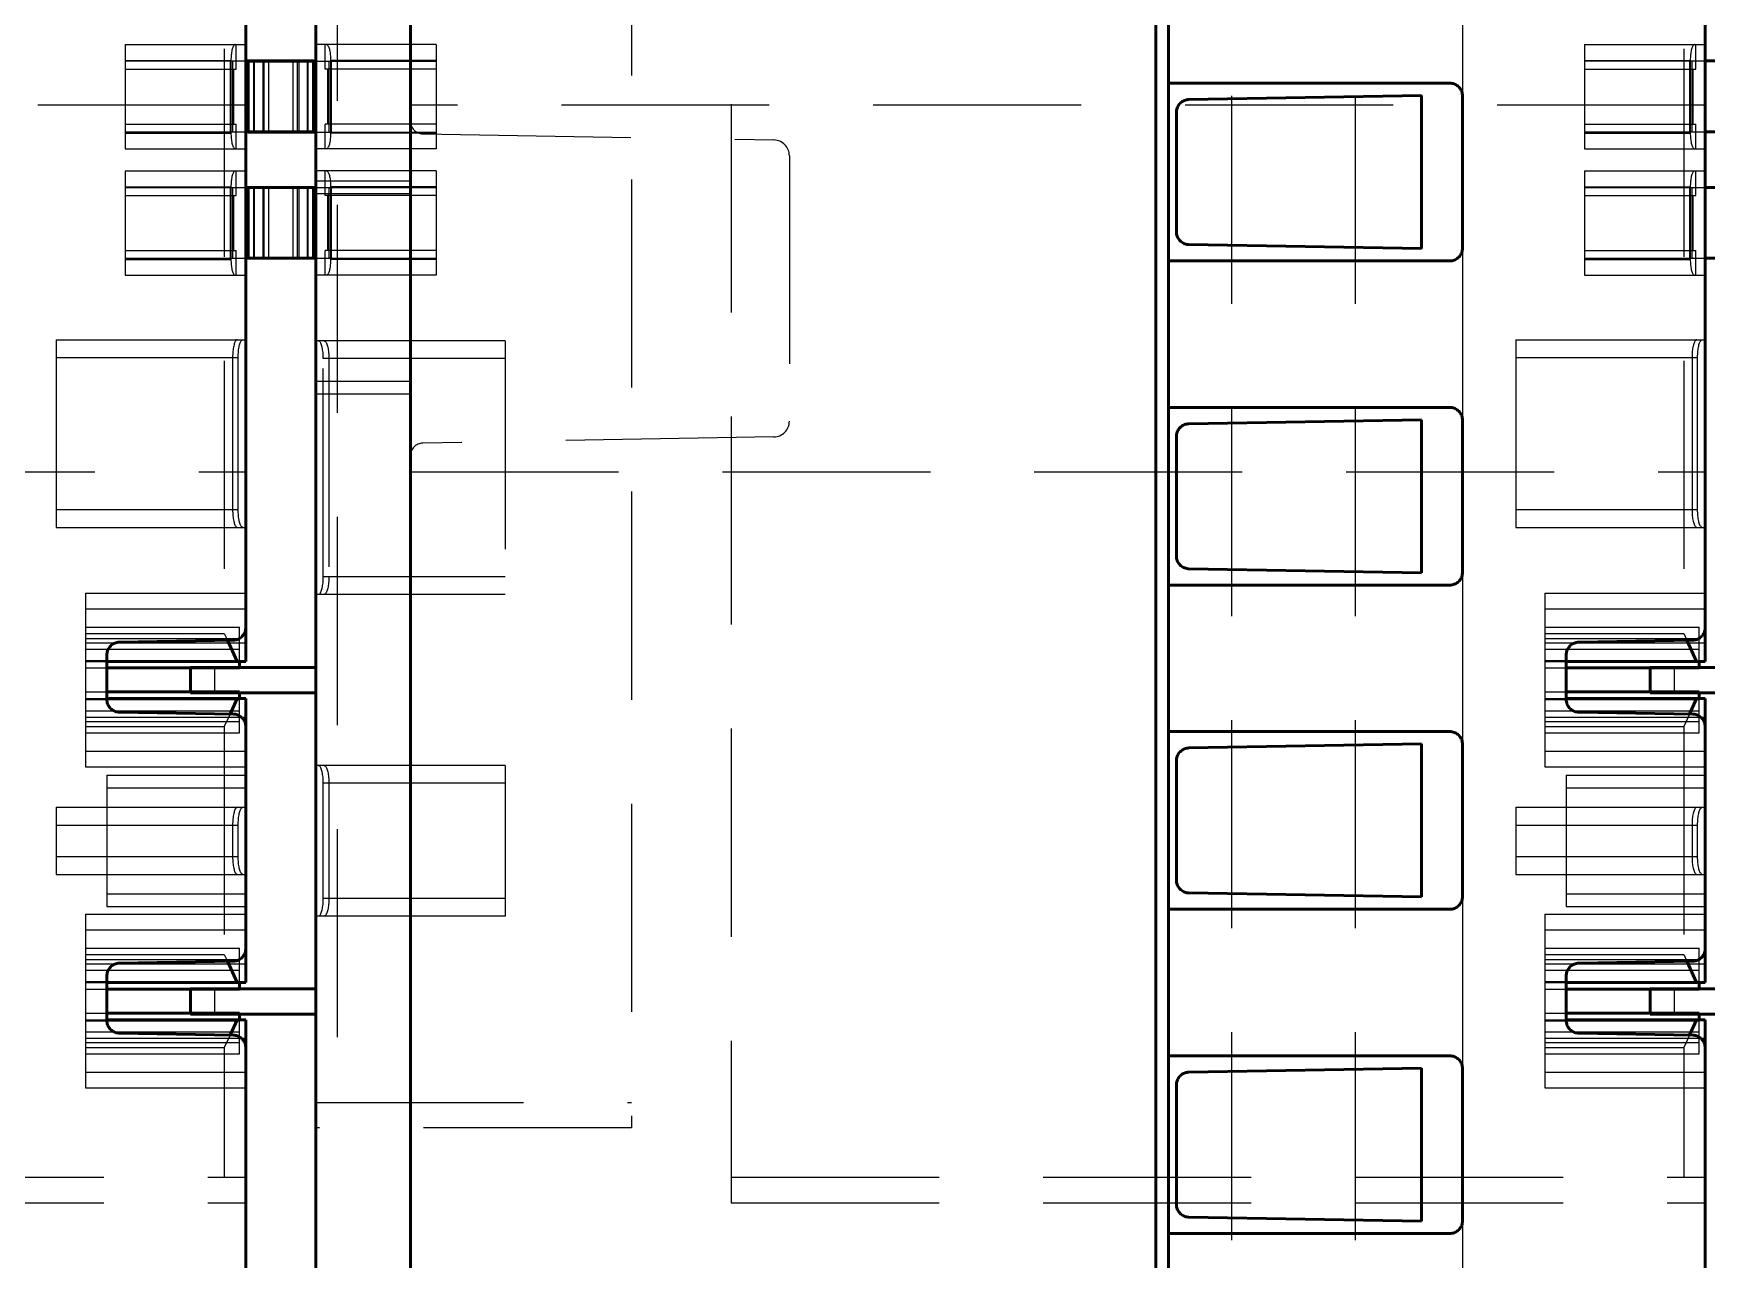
# Model space of a CAD drawing. Extents: x -891 to 6596, y -1 to 298.
# Drawn here: x -335.355 to -331.333, y 167.275 to 170.221 of the extents above; entities that cross this region are included whole.
import ezdxf

# ---------------------------------------------------------------- set-up
doc = ezdxf.new("R2010")
doc.units = 0
doc.header["$MEASUREMENT"] = 0
doc.linetypes.add('DASHED', pattern=[0.75, 0.5, -0.25])
for name, color, linetype, lineweight in [('AM_0', 7, 'Continuous', 50), ('AM_4', 3, 'Continuous', 25), ('AM_9', 6, 'DASHED', 25)]:
    doc.layers.add(name, color=color, linetype=linetype, lineweight=lineweight)

msp = doc.modelspace()

# ---------------------------------------------------------------- linework, layer by layer
at = {"layer": 'AM_0'}
for p, q in [((-334.6769, 184.1191), (-334.6769, 164.5302)), ((-334.4492, 165.2317), (-334.4492, 180.1111)), ((-332.6574, 165.2287), (-332.6574, 180.1111)), ((-332.627, 180.1111), (-332.627, 164.9857)), ((-334.8449, 173.2507), (-334.8449, 168.712)), ((-331.3363, 173.2507), (-331.3363, 168.712)), ((-334.8449, 170.1546), (-334.6824, 170.1546)), ((-334.8394, 170.1538), (-334.8394, 169.9837)), ((-334.8394, 170.1538), (-334.6769, 170.1538)), ((-334.6824, 169.9845), (-334.6824, 170.1546)), ((-331.3363, 170.1546), (-331.1738, 170.1546)), ((-331.9502, 170.1011), (-332.627, 170.1011)), ((-332.0187, 170.0716), (-332.5776, 170.0619)), ((-332.0187, 169.7038), (-332.0187, 170.0716)), ((-331.9199, 169.7047), (-331.9199, 170.0708)), ((-332.6074, 170.0315), (-332.6074, 169.7439)), ((-334.8449, 169.9845), (-334.6824, 169.9845)), ((-331.3363, 169.9845), (-331.1738, 169.9845)), ((-334.8394, 169.9837), (-334.6769, 169.9837)), ((-334.8449, 169.8509), (-334.6824, 169.8509)), ((-334.8394, 169.8509), (-334.8394, 169.6808)), ((-334.8394, 169.8509), (-334.6769, 169.8509)), ((-334.6824, 169.6808), (-334.6824, 169.8509)), ((-331.3363, 169.8509), (-331.1738, 169.8509)), ((-332.5776, 169.7135), (-332.0187, 169.7038)), ((-334.8449, 169.6808), (-334.6824, 169.6808)), ((-334.8394, 169.6808), (-334.6769, 169.6808)), ((-332.627, 169.6743), (-331.9502, 169.6743)), ((-331.3363, 169.6808), (-331.1738, 169.6808)), ((-331.9502, 169.3222), (-332.627, 169.3222)), ((-332.0187, 169.2926), (-332.5776, 169.2829)), ((-332.0187, 168.9248), (-332.0187, 169.2926)), ((-331.9199, 168.9257), (-331.9199, 169.2918)), ((-332.6074, 169.2525), (-332.6074, 168.9649)), ((-332.5776, 168.9346), (-332.0187, 168.9248)), ((-332.627, 168.8953), (-331.9502, 168.8953)), ((-334.8748, 168.7629), (-335.1491, 168.7581)), ((-334.8891, 168.7627), (-334.8657, 168.712)), ((-331.3662, 168.7629), (-331.6405, 168.7581)), ((-331.3805, 168.7627), (-331.3571, 168.712)), ((-335.179, 168.7277), (-335.179, 168.6204)), ((-335.179, 168.712), (-334.8449, 168.712)), ((-334.8598, 168.6961), (-334.8598, 168.712)), ((-331.6704, 168.7277), (-331.6704, 168.6204)), ((-331.6704, 168.712), (-331.3363, 168.712)), ((-331.3512, 168.6961), (-331.3512, 168.712)), ((-335.179, 168.6961), (-334.8598, 168.6961)), ((-334.9776, 168.6969), (-334.6769, 168.6969)), ((-334.9776, 168.6969), (-334.9776, 168.6361)), ((-331.6704, 168.6961), (-331.3512, 168.6961)), ((-331.469, 168.6969), (-331.1683, 168.6969)), ((-331.469, 168.6969), (-331.469, 168.6361)), ((-335.179, 168.6384), (-334.8598, 168.6384)), ((-335.179, 168.6224), (-334.8449, 168.6224)), ((-334.9776, 168.6361), (-334.6769, 168.6361)), ((-334.8657, 168.6224), (-334.8828, 168.5854)), ((-334.8598, 168.6224), (-334.8598, 168.6384)), ((-334.8449, 168.6224), (-334.8449, 167.9407)), ((-331.6704, 168.6384), (-331.3512, 168.6384)), ((-331.6704, 168.6224), (-331.3363, 168.6224)), ((-331.469, 168.6361), (-331.1683, 168.6361)), ((-331.3571, 168.6224), (-331.3742, 168.5854)), ((-331.3512, 168.6224), (-331.3512, 168.6384)), ((-331.3363, 168.6224), (-331.3363, 167.9407)), ((-335.1491, 168.59), (-334.8748, 168.5853)), ((-331.6405, 168.59), (-331.3662, 168.5853)), ((-331.9502, 168.5432), (-332.627, 168.5432)), ((-332.0187, 168.5137), (-332.5776, 168.5039)), ((-332.0187, 168.1459), (-332.0187, 168.5137)), ((-331.9199, 168.1467), (-331.9199, 168.5128)), ((-332.6074, 168.4736), (-332.6074, 168.186)), ((-332.5776, 168.1556), (-332.0187, 168.1459)), ((-332.627, 168.1163), (-331.9502, 168.1163)), ((-334.8748, 167.9915), (-335.1491, 167.9867)), ((-334.8891, 167.9913), (-334.8657, 167.9407)), ((-331.3662, 167.9915), (-331.6405, 167.9867)), ((-331.3805, 167.9913), (-331.3571, 167.9407)), ((-335.179, 167.9564), (-335.179, 167.849)), ((-335.179, 167.9407), (-334.8449, 167.9407)), ((-334.8598, 167.9247), (-334.8598, 167.9407)), ((-331.6704, 167.9564), (-331.6704, 167.849)), ((-331.6704, 167.9407), (-331.3363, 167.9407)), ((-331.3512, 167.9247), (-331.3512, 167.9407)), ((-335.179, 167.9247), (-334.8598, 167.9247)), ((-334.9776, 167.9255), (-334.6769, 167.9255)), ((-334.9776, 167.9255), (-334.9776, 167.8647)), ((-331.6704, 167.9247), (-331.3512, 167.9247)), ((-331.469, 167.9255), (-331.1683, 167.9255)), ((-331.469, 167.9255), (-331.469, 167.8647)), ((-335.179, 167.867), (-334.8598, 167.867)), ((-334.9776, 167.8647), (-334.6769, 167.8647)), ((-334.8598, 167.8511), (-334.8598, 167.867)), ((-331.6704, 167.867), (-331.3512, 167.867)), ((-331.469, 167.8647), (-331.1683, 167.8647)), ((-331.3512, 167.8511), (-331.3512, 167.867)), ((-335.179, 167.8511), (-334.8449, 167.8511)), ((-335.1491, 167.8187), (-334.8748, 167.8139)), ((-334.8657, 167.8511), (-334.8828, 167.814)), ((-334.8449, 167.8511), (-334.8449, 164.5758)), ((-331.6704, 167.8511), (-331.3363, 167.8511)), ((-331.6405, 167.8187), (-331.3662, 167.8139)), ((-331.3571, 167.8511), (-331.3742, 167.814)), ((-331.3363, 167.8511), (-331.3363, 164.5758)), ((-331.9502, 167.7642), (-332.627, 167.7642)), ((-332.0187, 167.7347), (-332.5776, 167.725)), ((-332.0187, 167.3669), (-332.0187, 167.7347)), ((-331.9199, 167.3677), (-331.9199, 167.7338)), ((-332.6074, 167.6946), (-332.6074, 167.407)), ((-332.5776, 167.3766), (-332.0187, 167.3669)), ((-332.627, 167.3374), (-331.9502, 167.3374))]:
    msp.add_line(p, q, dxfattribs=at)
for points in [[(-331.9199, 170.0708), (-331.92, 170.0734), (-331.9203, 170.076), (-331.9209, 170.0786), (-331.9217, 170.0811), (-331.9227, 170.0836), (-331.9239, 170.0859), (-331.9254, 170.0882), (-331.927, 170.0903), (-331.9288, 170.0922), (-331.9307, 170.094), (-331.9328, 170.0956), (-331.935, 170.0971), (-331.9374, 170.0983), (-331.9398, 170.0993), (-331.9424, 170.1001), (-331.945, 170.1007), (-331.9476, 170.101), (-331.9502, 170.1011)], [(-332.5776, 170.0619), (-332.5802, 170.0617), (-332.5828, 170.0613), (-332.5854, 170.0607), (-332.5879, 170.0598), (-332.5904, 170.0588), (-332.5927, 170.0575), (-332.5949, 170.0561), (-332.597, 170.0544), (-332.5989, 170.0526), (-332.6007, 170.0506), (-332.6022, 170.0485), (-332.6036, 170.0462), (-332.6048, 170.0438), (-332.6058, 170.0414), (-332.6065, 170.0388), (-332.607, 170.0362), (-332.6073, 170.0336), (-332.6074, 170.0315)], [(-332.6074, 169.7439), (-332.6073, 169.7413), (-332.607, 169.7386), (-332.6064, 169.7361), (-332.6056, 169.7335), (-332.6046, 169.7311), (-332.6034, 169.7287), (-332.6019, 169.7265), (-332.6003, 169.7244), (-332.5985, 169.7224), (-332.5966, 169.7206), (-332.5945, 169.719), (-332.5922, 169.7176), (-332.5899, 169.7164), (-332.5874, 169.7154), (-332.5849, 169.7146), (-332.5823, 169.714), (-332.5797, 169.7137), (-332.5776, 169.7135)], [(-331.9502, 169.6743), (-331.9476, 169.6744), (-331.945, 169.6747), (-331.9424, 169.6753), (-331.9398, 169.6761), (-331.9374, 169.6771), (-331.935, 169.6784), (-331.9328, 169.6798), (-331.9307, 169.6814), (-331.9288, 169.6832), (-331.927, 169.6851), (-331.9254, 169.6872), (-331.9239, 169.6895), (-331.9227, 169.6918), (-331.9217, 169.6943), (-331.9209, 169.6968), (-331.9203, 169.6994), (-331.92, 169.702), (-331.9199, 169.7047)], [(-331.9199, 169.2918), (-331.92, 169.2944), (-331.9203, 169.2971), (-331.9209, 169.2996), (-331.9217, 169.3022), (-331.9227, 169.3046), (-331.9239, 169.307), (-331.9254, 169.3092), (-331.927, 169.3113), (-331.9288, 169.3133), (-331.9307, 169.315), (-331.9328, 169.3167), (-331.935, 169.3181), (-331.9374, 169.3193), (-331.9398, 169.3203), (-331.9424, 169.3211), (-331.945, 169.3217), (-331.9476, 169.322), (-331.9502, 169.3222)], [(-332.5776, 169.2829), (-332.5802, 169.2827), (-332.5828, 169.2823), (-332.5854, 169.2817), (-332.5879, 169.2809), (-332.5904, 169.2798), (-332.5927, 169.2786), (-332.5949, 169.2771), (-332.597, 169.2754), (-332.5989, 169.2736), (-332.6007, 169.2716), (-332.6022, 169.2695), (-332.6036, 169.2673), (-332.6048, 169.2649), (-332.6058, 169.2624), (-332.6065, 169.2599), (-332.607, 169.2573), (-332.6073, 169.2546), (-332.6074, 169.2525)], [(-332.6074, 168.9649), (-332.6073, 168.9623), (-332.607, 168.9597), (-332.6064, 168.9571), (-332.6056, 168.9546), (-332.6046, 168.9521), (-332.6034, 168.9498), (-332.6019, 168.9475), (-332.6003, 168.9454), (-332.5985, 168.9435), (-332.5966, 168.9417), (-332.5945, 168.9401), (-332.5922, 168.9386), (-332.5899, 168.9374), (-332.5874, 168.9364), (-332.5849, 168.9356), (-332.5823, 168.935), (-332.5797, 168.9347), (-332.5776, 168.9346)], [(-331.9502, 168.8953), (-331.9476, 168.8954), (-331.945, 168.8958), (-331.9424, 168.8964), (-331.9398, 168.8971), (-331.9374, 168.8982), (-331.935, 168.8994), (-331.9328, 168.9008), (-331.9307, 168.9024), (-331.9288, 168.9042), (-331.927, 168.9062), (-331.9254, 168.9083), (-331.9239, 168.9105), (-331.9227, 168.9129), (-331.9217, 168.9153), (-331.9209, 168.9178), (-331.9203, 168.9204), (-331.92, 168.923), (-331.9199, 168.9257)], [(-334.8748, 168.7629), (-334.8721, 168.7631), (-334.8695, 168.7635), (-334.8669, 168.7641), (-334.8644, 168.7649), (-334.862, 168.766), (-334.8597, 168.7672), (-334.8574, 168.7687), (-334.8554, 168.7703), (-334.8534, 168.7722), (-334.8517, 168.7742), (-334.8501, 168.7763), (-334.8487, 168.7785), (-334.8475, 168.7809), (-334.8466, 168.7834), (-334.8458, 168.7859), (-334.8453, 168.7885), (-334.845, 168.7911), (-334.8449, 168.7933)], [(-331.3662, 168.7629), (-331.3635, 168.7631), (-331.3609, 168.7635), (-331.3583, 168.7641), (-331.3558, 168.7649), (-331.3534, 168.766), (-331.351, 168.7672), (-331.3488, 168.7687), (-331.3468, 168.7703), (-331.3448, 168.7722), (-331.3431, 168.7742), (-331.3415, 168.7763), (-331.3401, 168.7785), (-331.3389, 168.7809), (-331.338, 168.7834), (-331.3372, 168.7859), (-331.3367, 168.7885), (-331.3364, 168.7911), (-331.3363, 168.7933)], [(-335.1491, 168.7581), (-335.1518, 168.758), (-335.1544, 168.7576), (-335.157, 168.7569), (-335.1595, 168.7561), (-335.1619, 168.755), (-335.1643, 168.7538), (-335.1665, 168.7523), (-335.1685, 168.7507), (-335.1705, 168.7488), (-335.1722, 168.7469), (-335.1738, 168.7447), (-335.1752, 168.7425), (-335.1764, 168.7401), (-335.1773, 168.7376), (-335.1781, 168.7351), (-335.1786, 168.7325), (-335.1789, 168.7299), (-335.179, 168.7277)], [(-331.6405, 168.7581), (-331.6432, 168.758), (-331.6458, 168.7576), (-331.6484, 168.7569), (-331.6509, 168.7561), (-331.6533, 168.755), (-331.6557, 168.7538), (-331.6579, 168.7523), (-331.6599, 168.7507), (-331.6619, 168.7488), (-331.6636, 168.7469), (-331.6652, 168.7447), (-331.6666, 168.7425), (-331.6678, 168.7401), (-331.6687, 168.7376), (-331.6695, 168.7351), (-331.67, 168.7325), (-331.6703, 168.7299), (-331.6704, 168.7277)], [(-335.179, 168.6204), (-335.1789, 168.6178), (-335.1785, 168.6151), (-335.1779, 168.6125), (-335.1772, 168.61), (-335.1761, 168.6076), (-335.1749, 168.6052), (-335.1735, 168.603), (-335.1719, 168.6009), (-335.1701, 168.5989), (-335.1681, 168.5971), (-335.166, 168.5955), (-335.1638, 168.5941), (-335.1614, 168.5929), (-335.159, 168.5919), (-335.1565, 168.5911), (-335.1539, 168.5905), (-335.1513, 168.5902), (-335.1491, 168.59)], [(-331.6704, 168.6204), (-331.6703, 168.6178), (-331.6699, 168.6151), (-331.6693, 168.6125), (-331.6686, 168.61), (-331.6675, 168.6076), (-331.6663, 168.6052), (-331.6649, 168.603), (-331.6633, 168.6009), (-331.6615, 168.5989), (-331.6595, 168.5971), (-331.6574, 168.5955), (-331.6552, 168.5941), (-331.6528, 168.5929), (-331.6504, 168.5919), (-331.6479, 168.5911), (-331.6453, 168.5905), (-331.6427, 168.5902), (-331.6405, 168.59)], [(-334.8449, 168.5549), (-334.845, 168.5575), (-334.8454, 168.5602), (-334.846, 168.5627), (-334.8468, 168.5653), (-334.8478, 168.5677), (-334.849, 168.5701), (-334.8504, 168.5723), (-334.852, 168.5744), (-334.8538, 168.5764), (-334.8558, 168.5782), (-334.8579, 168.5798), (-334.8601, 168.5812), (-334.8625, 168.5824), (-334.8649, 168.5834), (-334.8674, 168.5842), (-334.87, 168.5848), (-334.8726, 168.5851), (-334.8748, 168.5853)], [(-331.3363, 168.5549), (-331.3364, 168.5575), (-331.3368, 168.5602), (-331.3374, 168.5627), (-331.3382, 168.5653), (-331.3392, 168.5677), (-331.3404, 168.5701), (-331.3418, 168.5723), (-331.3434, 168.5744), (-331.3452, 168.5764), (-331.3472, 168.5782), (-331.3493, 168.5798), (-331.3515, 168.5812), (-331.3539, 168.5824), (-331.3563, 168.5834), (-331.3588, 168.5842), (-331.3614, 168.5848), (-331.364, 168.5851), (-331.3662, 168.5853)], [(-331.9199, 168.5128), (-331.92, 168.5155), (-331.9203, 168.5181), (-331.9209, 168.5207), (-331.9217, 168.5232), (-331.9227, 168.5257), (-331.9239, 168.528), (-331.9254, 168.5302), (-331.927, 168.5323), (-331.9288, 168.5343), (-331.9307, 168.5361), (-331.9328, 168.5377), (-331.935, 168.5391), (-331.9374, 168.5403), (-331.9398, 168.5414), (-331.9424, 168.5422), (-331.945, 168.5427), (-331.9476, 168.5431), (-331.9502, 168.5432)], [(-332.5776, 168.5039), (-332.5802, 168.5038), (-332.5828, 168.5034), (-332.5854, 168.5028), (-332.5879, 168.5019), (-332.5904, 168.5009), (-332.5927, 168.4996), (-332.5949, 168.4981), (-332.597, 168.4965), (-332.5989, 168.4947), (-332.6007, 168.4927), (-332.6022, 168.4905), (-332.6036, 168.4883), (-332.6048, 168.4859), (-332.6058, 168.4834), (-332.6065, 168.4809), (-332.607, 168.4783), (-332.6073, 168.4757), (-332.6074, 168.4736)], [(-332.6074, 168.186), (-332.6073, 168.1833), (-332.607, 168.1807), (-332.6064, 168.1781), (-332.6056, 168.1756), (-332.6046, 168.1731), (-332.6034, 168.1708), (-332.6019, 168.1686), (-332.6003, 168.1665), (-332.5985, 168.1645), (-332.5966, 168.1627), (-332.5945, 168.1611), (-332.5922, 168.1597), (-332.5899, 168.1585), (-332.5874, 168.1574), (-332.5849, 168.1566), (-332.5823, 168.1561), (-332.5797, 168.1557), (-332.5776, 168.1556)], [(-331.9502, 168.1163), (-331.9476, 168.1165), (-331.945, 168.1168), (-331.9424, 168.1174), (-331.9398, 168.1182), (-331.9374, 168.1192), (-331.935, 168.1204), (-331.9328, 168.1218), (-331.9307, 168.1235), (-331.9288, 168.1252), (-331.927, 168.1272), (-331.9254, 168.1293), (-331.9239, 168.1315), (-331.9227, 168.1339), (-331.9217, 168.1363), (-331.9209, 168.1389), (-331.9203, 168.1414), (-331.92, 168.1441), (-331.9199, 168.1467)], [(-334.8748, 167.9915), (-334.8721, 167.9917), (-334.8695, 167.9921), (-334.8669, 167.9927), (-334.8644, 167.9935), (-334.862, 167.9946), (-334.8597, 167.9959), (-334.8574, 167.9973), (-334.8554, 167.999), (-334.8534, 168.0008), (-334.8517, 168.0028), (-334.8501, 168.0049), (-334.8487, 168.0072), (-334.8475, 168.0095), (-334.8466, 168.012), (-334.8458, 168.0145), (-334.8453, 168.0171), (-334.845, 168.0198), (-334.8449, 168.0219)], [(-331.3662, 167.9915), (-331.3635, 167.9917), (-331.3609, 167.9921), (-331.3583, 167.9927), (-331.3558, 167.9935), (-331.3534, 167.9946), (-331.351, 167.9959), (-331.3488, 167.9973), (-331.3468, 167.999), (-331.3448, 168.0008), (-331.3431, 168.0028), (-331.3415, 168.0049), (-331.3401, 168.0072), (-331.3389, 168.0095), (-331.338, 168.012), (-331.3372, 168.0145), (-331.3367, 168.0171), (-331.3364, 168.0198), (-331.3363, 168.0219)], [(-335.1491, 167.9867), (-335.1518, 167.9866), (-335.1544, 167.9862), (-335.157, 167.9856), (-335.1595, 167.9847), (-335.1619, 167.9837), (-335.1643, 167.9824), (-335.1665, 167.9809), (-335.1685, 167.9793), (-335.1705, 167.9775), (-335.1722, 167.9755), (-335.1738, 167.9734), (-335.1752, 167.9711), (-335.1764, 167.9687), (-335.1773, 167.9663), (-335.1781, 167.9637), (-335.1786, 167.9611), (-335.1789, 167.9585), (-335.179, 167.9564)], [(-331.6405, 167.9867), (-331.6432, 167.9866), (-331.6458, 167.9862), (-331.6484, 167.9856), (-331.6509, 167.9847), (-331.6533, 167.9837), (-331.6557, 167.9824), (-331.6579, 167.9809), (-331.6599, 167.9793), (-331.6619, 167.9775), (-331.6636, 167.9755), (-331.6652, 167.9734), (-331.6666, 167.9711), (-331.6678, 167.9687), (-331.6687, 167.9663), (-331.6695, 167.9637), (-331.67, 167.9611), (-331.6703, 167.9585), (-331.6704, 167.9564)], [(-335.179, 167.849), (-335.1789, 167.8464), (-335.1785, 167.8438), (-335.1779, 167.8412), (-335.1772, 167.8386), (-335.1761, 167.8362), (-335.1749, 167.8338), (-335.1735, 167.8316), (-335.1719, 167.8295), (-335.1701, 167.8276), (-335.1681, 167.8258), (-335.166, 167.8242), (-335.1638, 167.8227), (-335.1614, 167.8215), (-335.159, 167.8205), (-335.1565, 167.8197), (-335.1539, 167.8191), (-335.1513, 167.8188), (-335.1491, 167.8187)], [(-334.8449, 167.7835), (-334.845, 167.7862), (-334.8454, 167.7888), (-334.846, 167.7914), (-334.8468, 167.7939), (-334.8478, 167.7963), (-334.849, 167.7987), (-334.8504, 167.8009), (-334.852, 167.803), (-334.8538, 167.805), (-334.8558, 167.8068), (-334.8579, 167.8084), (-334.8601, 167.8098), (-334.8625, 167.811), (-334.8649, 167.812), (-334.8674, 167.8128), (-334.87, 167.8134), (-334.8726, 167.8138), (-334.8748, 167.8139)], [(-331.6704, 167.849), (-331.6703, 167.8464), (-331.6699, 167.8438), (-331.6693, 167.8412), (-331.6686, 167.8386), (-331.6675, 167.8362), (-331.6663, 167.8338), (-331.6649, 167.8316), (-331.6633, 167.8295), (-331.6615, 167.8276), (-331.6595, 167.8258), (-331.6574, 167.8242), (-331.6552, 167.8227), (-331.6528, 167.8215), (-331.6504, 167.8205), (-331.6479, 167.8197), (-331.6453, 167.8191), (-331.6427, 167.8188), (-331.6405, 167.8187)], [(-331.3363, 167.7835), (-331.3364, 167.7862), (-331.3368, 167.7888), (-331.3374, 167.7914), (-331.3382, 167.7939), (-331.3392, 167.7963), (-331.3404, 167.7987), (-331.3418, 167.8009), (-331.3434, 167.803), (-331.3452, 167.805), (-331.3472, 167.8068), (-331.3493, 167.8084), (-331.3515, 167.8098), (-331.3539, 167.811), (-331.3563, 167.812), (-331.3588, 167.8128), (-331.3614, 167.8134), (-331.364, 167.8138), (-331.3662, 167.8139)], [(-331.9199, 167.7338), (-331.92, 167.7365), (-331.9203, 167.7391), (-331.9209, 167.7417), (-331.9217, 167.7442), (-331.9227, 167.7467), (-331.9239, 167.749), (-331.9254, 167.7513), (-331.927, 167.7534), (-331.9288, 167.7553), (-331.9307, 167.7571), (-331.9328, 167.7587), (-331.935, 167.7601), (-331.9374, 167.7614), (-331.9398, 167.7624), (-331.9424, 167.7632), (-331.945, 167.7638), (-331.9476, 167.7641), (-331.9502, 167.7642)], [(-332.5776, 167.725), (-332.5802, 167.7248), (-332.5828, 167.7244), (-332.5854, 167.7238), (-332.5879, 167.7229), (-332.5904, 167.7219), (-332.5927, 167.7206), (-332.5949, 167.7192), (-332.597, 167.7175), (-332.5989, 167.7157), (-332.6007, 167.7137), (-332.6022, 167.7116), (-332.6036, 167.7093), (-332.6048, 167.7069), (-332.6058, 167.7045), (-332.6065, 167.7019), (-332.607, 167.6993), (-332.6073, 167.6967), (-332.6074, 167.6946)], [(-332.6074, 167.407), (-332.6073, 167.4044), (-332.607, 167.4017), (-332.6064, 167.3991), (-332.6056, 167.3966), (-332.6046, 167.3942), (-332.6034, 167.3918), (-332.6019, 167.3896), (-332.6003, 167.3875), (-332.5985, 167.3855), (-332.5966, 167.3837), (-332.5945, 167.3821), (-332.5922, 167.3807), (-332.5899, 167.3795), (-332.5874, 167.3785), (-332.5849, 167.3777), (-332.5823, 167.3771), (-332.5797, 167.3768), (-332.5776, 167.3766)], [(-331.9502, 167.3374), (-331.9476, 167.3375), (-331.945, 167.3378), (-331.9424, 167.3384), (-331.9398, 167.3392), (-331.9374, 167.3402), (-331.935, 167.3414), (-331.9328, 167.3429), (-331.9307, 167.3445), (-331.9288, 167.3463), (-331.927, 167.3482), (-331.9254, 167.3503), (-331.9239, 167.3526), (-331.9227, 167.3549), (-331.9217, 167.3574), (-331.9209, 167.3599), (-331.9203, 167.3625), (-331.92, 167.3651), (-331.9199, 167.3677)]]:
    msp.add_lwpolyline(points, dxfattribs=at)
at = {"layer": 'AM_4'}
for p, q in [((-334.8263, 170.1538), (-334.8263, 169.9837)), ((-334.6956, 170.1546), (-334.6956, 169.9845)), ((-334.8263, 169.8509), (-334.8263, 169.6808)), ((-334.6956, 169.8509), (-334.6956, 169.6808)), ((-334.9199, 168.6969), (-334.9199, 168.6361)), ((-331.4113, 168.6969), (-331.4113, 168.6361)), ((-334.9199, 167.9255), (-334.9199, 167.8647)), ((-331.4113, 167.9255), (-331.4113, 167.8647))]:
    msp.add_line(p, q, dxfattribs=at)
at = {"layer": 'AM_9'}
for p, q in [((-332.4752, 179.071), (-332.4752, 165.2287)), ((-332.1775, 179.071), (-332.1775, 165.2287)), ((-333.6778, 174.5505), (-333.6778, 167.4107)), ((-333.9177, 174.3698), (-333.9177, 167.5914)), ((-334.6253, 174.3091), (-334.6253, 167.6522)), ((-334.8966, 173.1841), (-334.8966, 168.7787)), ((-331.3879, 173.1841), (-331.3879, 168.7787)), ((-331.9199, 170.4836), (-331.9199, 170.0708)), ((-335.1349, 170.1941), (-335.1349, 169.9435)), ((-335.1349, 170.1941), (-334.8449, 170.1941)), ((-334.8677, 170.1348), (-334.8677, 170.1941)), ((-334.3869, 170.1941), (-334.6769, 170.1941)), ((-334.6542, 170.1348), (-334.6542, 170.1941)), ((-334.3869, 170.1941), (-334.3869, 169.9435)), ((-331.6263, 170.1941), (-331.6263, 169.9435)), ((-331.6263, 170.1941), (-331.3363, 170.1941)), ((-331.3591, 170.1348), (-331.3591, 170.1941)), ((-335.1349, 170.1561), (-334.8807, 170.1561)), ((-335.1349, 170.1546), (-334.8449, 170.1546)), ((-334.8824, 170.1546), (-334.8824, 169.9845)), ((-334.8807, 170.1561), (-334.8807, 169.9815)), ((-334.8768, 170.1546), (-334.8768, 169.9845)), ((-334.8463, 170.1546), (-334.8463, 169.9845)), ((-334.8388, 170.1546), (-334.8388, 169.9845)), ((-334.8247, 170.1546), (-334.8247, 169.9845)), ((-334.8041, 170.1546), (-334.8041, 169.9845)), ((-334.8014, 170.1538), (-334.8014, 169.9837)), ((-334.7902, 170.1538), (-334.7902, 169.9837)), ((-334.7317, 170.1546), (-334.7317, 169.9845)), ((-334.7204, 169.9845), (-334.7204, 170.1546)), ((-334.7178, 170.1538), (-334.7178, 169.9837)), ((-334.6972, 170.1538), (-334.6972, 169.9837)), ((-334.683, 170.1538), (-334.683, 169.9837)), ((-334.6769, 170.1538), (-334.3869, 170.1538)), ((-334.6756, 170.1538), (-334.6756, 169.9837)), ((-334.645, 170.1538), (-334.645, 169.9837)), ((-334.6412, 170.1561), (-334.6412, 169.9815)), ((-334.3869, 170.1561), (-334.6412, 170.1561)), ((-334.6395, 170.1538), (-334.6395, 169.9837)), ((-331.6263, 170.1561), (-331.3721, 170.1561)), ((-331.6263, 170.1546), (-331.3363, 170.1546)), ((-331.3738, 170.1546), (-331.3738, 169.9845)), ((-331.3721, 170.1561), (-331.3721, 169.9815)), ((-331.3682, 170.1546), (-331.3682, 169.9845)), ((-331.3377, 170.1546), (-331.3377, 169.9845)), ((-335.1349, 170.1348), (-334.8677, 170.1348)), ((-334.8738, 170.0027), (-334.8738, 170.1348)), ((-334.3869, 170.1348), (-334.6542, 170.1348)), ((-334.6481, 170.0027), (-334.6481, 170.1348)), ((-331.6263, 170.1348), (-331.3591, 170.1348)), ((-331.3652, 170.0027), (-331.3652, 170.1348)), ((-334.8449, 170.0483), (-337.9578, 170.0483)), ((-331.3363, 170.0483), (-334.4492, 170.0483)), ((-335.1349, 170.0027), (-334.8677, 170.0027)), ((-335.1349, 169.9845), (-334.8449, 169.9845)), ((-334.8677, 169.9435), (-334.8677, 170.0027)), ((-334.3869, 170.0027), (-334.6542, 170.0027)), ((-334.6542, 169.9435), (-334.6542, 170.0027)), ((-331.6263, 170.0027), (-331.3591, 170.0027)), ((-331.6263, 169.9845), (-331.3363, 169.9845)), ((-331.3591, 169.9435), (-331.3591, 170.0027)), ((-335.1349, 169.9815), (-334.8807, 169.9815)), ((-334.6769, 169.9837), (-334.3869, 169.9837)), ((-334.3869, 169.9815), (-334.6412, 169.9815)), ((-334.4193, 169.9794), (-333.5754, 169.9647)), ((-331.6263, 169.9815), (-331.3721, 169.9815)), ((-335.1349, 169.9435), (-334.8449, 169.9435)), ((-334.3869, 169.9435), (-334.6769, 169.9435)), ((-333.5381, 169.9267), (-333.5381, 169.2891)), ((-331.6263, 169.9435), (-331.3363, 169.9435)), ((-335.1349, 169.8904), (-335.1349, 169.6398)), ((-335.1349, 169.8904), (-334.8449, 169.8904)), ((-334.8677, 169.8311), (-334.8677, 169.8904)), ((-334.3869, 169.8904), (-334.6769, 169.8904)), ((-334.4492, 169.8661), (-334.6769, 169.8661)), ((-334.6542, 169.8311), (-334.6542, 169.8904)), ((-334.3869, 169.8904), (-334.3869, 169.6398)), ((-331.6263, 169.8904), (-331.6263, 169.6398)), ((-331.6263, 169.8904), (-331.3363, 169.8904)), ((-331.3591, 169.8311), (-331.3591, 169.8904)), ((-335.1349, 169.8524), (-334.8807, 169.8524)), ((-335.1349, 169.8509), (-334.8449, 169.8509)), ((-335.1349, 169.8311), (-334.8677, 169.8311)), ((-334.8824, 169.8509), (-334.8824, 169.6808)), ((-334.8807, 169.8524), (-334.8807, 169.6778)), ((-334.8768, 169.8509), (-334.8768, 169.6808)), ((-334.8738, 169.699), (-334.8738, 169.8311)), ((-334.8463, 169.8509), (-334.8463, 169.6808)), ((-334.8388, 169.8509), (-334.8388, 169.6808)), ((-334.8247, 169.8509), (-334.8247, 169.6808)), ((-334.8041, 169.8509), (-334.8041, 169.6808)), ((-334.8014, 169.8509), (-334.8014, 169.6808)), ((-334.7902, 169.8509), (-334.7902, 169.6808)), ((-334.7317, 169.8509), (-334.7317, 169.6808)), ((-334.7204, 169.6808), (-334.7204, 169.8509)), ((-334.7178, 169.8509), (-334.7178, 169.6808)), ((-334.6972, 169.8509), (-334.6972, 169.6808)), ((-334.683, 169.8509), (-334.683, 169.6808)), ((-334.6769, 169.8509), (-334.3869, 169.8509)), ((-334.4492, 169.8357), (-334.6769, 169.8357)), ((-334.6756, 169.8509), (-334.6756, 169.6808)), ((-334.3869, 169.8311), (-334.6542, 169.8311)), ((-334.6481, 169.699), (-334.6481, 169.8311)), ((-334.645, 169.8509), (-334.645, 169.6808)), ((-334.6412, 169.8524), (-334.6412, 169.6778)), ((-334.3869, 169.8524), (-334.6412, 169.8524)), ((-334.6395, 169.8509), (-334.6395, 169.6808)), ((-331.6263, 169.8524), (-331.3721, 169.8524)), ((-331.6263, 169.8509), (-331.3363, 169.8509)), ((-331.6263, 169.8311), (-331.3591, 169.8311)), ((-331.3738, 169.8509), (-331.3738, 169.6808)), ((-331.3721, 169.8524), (-331.3721, 169.6778)), ((-331.3682, 169.8509), (-331.3682, 169.6808)), ((-331.3652, 169.699), (-331.3652, 169.8311)), ((-331.3377, 169.8509), (-331.3377, 169.6808)), ((-331.9199, 169.7047), (-331.9199, 169.2918)), ((-335.1349, 169.699), (-334.8677, 169.699)), ((-335.1349, 169.6808), (-334.8449, 169.6808)), ((-335.1349, 169.6778), (-334.8807, 169.6778)), ((-334.8677, 169.6398), (-334.8677, 169.699)), ((-334.6769, 169.6808), (-334.3869, 169.6808)), ((-334.3869, 169.699), (-334.6542, 169.699)), ((-334.6542, 169.6398), (-334.6542, 169.699)), ((-334.3869, 169.6778), (-334.6412, 169.6778)), ((-331.6263, 169.699), (-331.3591, 169.699)), ((-331.6263, 169.6808), (-331.3363, 169.6808)), ((-331.6263, 169.6778), (-331.3721, 169.6778)), ((-331.3591, 169.6398), (-331.3591, 169.699)), ((-335.1349, 169.6398), (-334.8449, 169.6398)), ((-334.3869, 169.6398), (-334.6769, 169.6398)), ((-331.6263, 169.6398), (-331.3363, 169.6398)), ((-335.3005, 169.4849), (-334.8449, 169.4849)), ((-335.3005, 169.4849), (-335.3005, 169.034)), ((-334.2214, 169.4819), (-334.6769, 169.4819)), ((-334.2214, 169.4819), (-334.2214, 168.873)), ((-331.7919, 169.4849), (-331.3363, 169.4849)), ((-331.7919, 169.4849), (-331.7919, 169.034)), ((-335.3005, 169.4424), (-334.8632, 169.4424)), ((-334.8766, 169.4424), (-334.8766, 169.0765)), ((-334.8632, 169.0765), (-334.8632, 169.4424)), ((-334.2214, 169.4394), (-334.6586, 169.4394)), ((-334.6586, 168.9155), (-334.6586, 169.4394)), ((-334.6452, 169.4394), (-334.6452, 168.9155)), ((-331.7919, 169.4424), (-331.3546, 169.4424)), ((-331.368, 169.4424), (-331.368, 169.0765)), ((-331.3546, 169.0765), (-331.3546, 169.4424)), ((-334.4492, 169.3847), (-334.6769, 169.3847)), ((-334.4492, 169.3543), (-334.6769, 169.3543)), ((-333.5754, 169.2512), (-334.4193, 169.2364)), ((-337.9578, 169.1676), (-334.8449, 169.1676)), ((-334.4492, 169.1676), (-331.3363, 169.1676)), ((-335.3005, 169.0765), (-334.8632, 169.0765)), ((-331.7919, 169.0765), (-331.3546, 169.0765)), ((-335.3005, 169.034), (-334.8449, 169.034)), ((-331.7919, 169.034), (-331.3363, 169.034)), ((-334.2214, 168.9155), (-334.6586, 168.9155)), ((-331.9199, 168.9257), (-331.9199, 168.5128)), ((-335.2306, 168.876), (-334.8449, 168.876)), ((-335.2306, 168.876), (-335.2306, 168.4585)), ((-334.2214, 168.873), (-334.6769, 168.873)), ((-331.722, 168.876), (-331.3363, 168.876)), ((-331.722, 168.876), (-331.722, 168.4585)), ((-335.2306, 168.8381), (-334.8449, 168.8381)), ((-331.722, 168.8381), (-331.3363, 168.8381)), ((-335.2306, 168.794), (-334.8598, 168.794)), ((-335.2306, 168.7787), (-334.8966, 168.7787)), ((-334.8966, 168.7787), (-334.8891, 168.7627)), ((-334.8598, 168.712), (-334.8598, 168.794)), ((-331.722, 168.794), (-331.3512, 168.794)), ((-331.722, 168.7787), (-331.3879, 168.7787)), ((-331.3879, 168.7787), (-331.3805, 168.7627)), ((-331.3512, 168.712), (-331.3512, 168.794)), ((-335.2306, 168.767), (-334.8598, 168.767)), ((-335.2306, 168.7568), (-334.8598, 168.7568)), ((-335.2306, 168.7567), (-334.8449, 168.7567)), ((-335.2306, 168.7414), (-334.8598, 168.7414)), ((-331.722, 168.767), (-331.3512, 168.767)), ((-331.722, 168.7568), (-331.3512, 168.7568)), ((-331.722, 168.7567), (-331.3363, 168.7567)), ((-331.722, 168.7414), (-331.3512, 168.7414)), ((-335.2306, 168.7144), (-334.8598, 168.7144)), ((-335.2306, 168.712), (-335.179, 168.712)), ((-331.722, 168.7144), (-331.3512, 168.7144)), ((-331.722, 168.712), (-331.6704, 168.712)), ((-335.2306, 168.6961), (-335.179, 168.6961)), ((-331.722, 168.6961), (-331.6704, 168.6961)), ((-335.2306, 168.6384), (-335.179, 168.6384)), ((-335.2306, 168.6224), (-335.179, 168.6224)), ((-335.2306, 168.6201), (-334.8598, 168.6201)), ((-334.8598, 168.5405), (-334.8598, 168.6224)), ((-331.722, 168.6384), (-331.6704, 168.6384)), ((-331.722, 168.6224), (-331.6704, 168.6224)), ((-331.722, 168.6201), (-331.3512, 168.6201)), ((-331.3512, 168.5405), (-331.3512, 168.6224)), ((-335.2306, 168.5931), (-334.8598, 168.5931)), ((-335.2306, 168.5777), (-334.8598, 168.5777)), ((-335.2306, 168.5777), (-334.8449, 168.5777)), ((-334.8828, 168.5854), (-334.8966, 168.5558)), ((-331.722, 168.5931), (-331.3512, 168.5931)), ((-331.722, 168.5777), (-331.3512, 168.5777)), ((-331.722, 168.5777), (-331.3363, 168.5777)), ((-331.3742, 168.5854), (-331.3879, 168.5558)), ((-335.2306, 168.5675), (-334.8598, 168.5675)), ((-335.2306, 168.5558), (-334.8966, 168.5558)), ((-335.2306, 168.5405), (-334.8598, 168.5405)), ((-334.8966, 168.5558), (-334.8966, 168.0073)), ((-331.722, 168.5675), (-331.3512, 168.5675)), ((-331.722, 168.5558), (-331.3879, 168.5558)), ((-331.722, 168.5405), (-331.3512, 168.5405)), ((-331.3879, 168.5558), (-331.3879, 168.0073)), ((-335.2306, 168.4964), (-334.8449, 168.4964)), ((-331.722, 168.4964), (-331.3363, 168.4964)), ((-335.2306, 168.4585), (-334.8449, 168.4585)), ((-334.2214, 168.4615), (-334.6769, 168.4615)), ((-334.2214, 168.4615), (-334.2214, 168.1001)), ((-331.722, 168.4585), (-331.3363, 168.4585)), ((-335.179, 168.4387), (-334.8449, 168.4387)), ((-335.179, 168.4387), (-335.179, 168.1229)), ((-334.2214, 168.419), (-334.6586, 168.419)), ((-334.6586, 168.1426), (-334.6586, 168.419)), ((-334.6452, 168.419), (-334.6452, 168.1426)), ((-331.6704, 168.4387), (-331.3363, 168.4387)), ((-331.6704, 168.4387), (-331.6704, 168.1229)), ((-335.179, 168.4083), (-334.8449, 168.4083)), ((-331.6704, 168.4083), (-331.3363, 168.4083)), ((-335.3005, 168.3613), (-335.3005, 168.2003)), ((-335.3005, 168.3613), (-334.8449, 168.3613)), ((-331.7919, 168.3613), (-331.7919, 168.2003)), ((-331.7919, 168.3613), (-331.3363, 168.3613)), ((-335.3005, 168.3188), (-334.8632, 168.3188)), ((-334.8766, 168.3188), (-334.8766, 168.2428)), ((-334.8632, 168.2428), (-334.8632, 168.3188)), ((-331.7919, 168.3188), (-331.3546, 168.3188)), ((-331.368, 168.3188), (-331.368, 168.2428)), ((-331.3546, 168.2428), (-331.3546, 168.3188)), ((-335.3005, 168.2428), (-334.8632, 168.2428)), ((-331.7919, 168.2428), (-331.3546, 168.2428)), ((-335.3005, 168.2003), (-334.8449, 168.2003)), ((-331.7919, 168.2003), (-331.3363, 168.2003)), ((-335.179, 168.1532), (-334.8449, 168.1532)), ((-334.2214, 168.1426), (-334.6586, 168.1426)), ((-331.9199, 168.1467), (-331.9199, 167.7338)), ((-331.6704, 168.1532), (-331.3363, 168.1532)), ((-335.2306, 168.1047), (-334.8449, 168.1047)), ((-335.2306, 168.1047), (-335.2306, 167.6871)), ((-335.179, 168.1229), (-334.8449, 168.1229)), ((-334.2214, 168.1001), (-334.6769, 168.1001)), ((-331.722, 168.1047), (-331.3363, 168.1047)), ((-331.722, 168.1047), (-331.722, 167.6871)), ((-331.6704, 168.1229), (-331.3363, 168.1229)), ((-335.2306, 168.0667), (-334.8449, 168.0667)), ((-331.722, 168.0667), (-331.3363, 168.0667)), ((-335.2306, 168.0227), (-334.8598, 168.0227)), ((-334.8598, 167.9407), (-334.8598, 168.0227)), ((-331.722, 168.0227), (-331.3512, 168.0227)), ((-331.3512, 167.9407), (-331.3512, 168.0227)), ((-335.2306, 168.0073), (-334.8966, 168.0073)), ((-335.2306, 167.9956), (-334.8598, 167.9956)), ((-335.2306, 167.9855), (-334.8598, 167.9855)), ((-335.2306, 167.9854), (-334.8449, 167.9854)), ((-334.8966, 168.0073), (-334.8891, 167.9913)), ((-331.722, 168.0073), (-331.3879, 168.0073)), ((-331.722, 167.9956), (-331.3512, 167.9956)), ((-331.722, 167.9855), (-331.3512, 167.9855)), ((-331.722, 167.9854), (-331.3363, 167.9854)), ((-331.3879, 168.0073), (-331.3805, 167.9913)), ((-335.2306, 167.9701), (-334.8598, 167.9701)), ((-335.2306, 167.943), (-334.8598, 167.943)), ((-335.2306, 167.9407), (-335.179, 167.9407)), ((-331.722, 167.9701), (-331.3512, 167.9701)), ((-331.722, 167.943), (-331.3512, 167.943)), ((-331.722, 167.9407), (-331.6704, 167.9407)), ((-335.2306, 167.9247), (-335.179, 167.9247)), ((-331.722, 167.9247), (-331.6704, 167.9247)), ((-335.2306, 167.867), (-335.179, 167.867)), ((-331.722, 167.867), (-331.6704, 167.867)), ((-335.2306, 167.8511), (-335.179, 167.8511)), ((-335.2306, 167.8487), (-334.8598, 167.8487)), ((-335.2306, 167.8217), (-334.8598, 167.8217)), ((-334.8828, 167.814), (-334.8966, 167.7844)), ((-334.8598, 167.7691), (-334.8598, 167.8511)), ((-331.722, 167.8511), (-331.6704, 167.8511)), ((-331.722, 167.8487), (-331.3512, 167.8487)), ((-331.722, 167.8217), (-331.3512, 167.8217)), ((-331.3742, 167.814), (-331.3879, 167.7844)), ((-331.3512, 167.7691), (-331.3512, 167.8511)), ((-335.2306, 167.8064), (-334.8449, 167.8064)), ((-335.2306, 167.8063), (-334.8598, 167.8063)), ((-335.2306, 167.7961), (-334.8598, 167.7961)), ((-335.2306, 167.7844), (-334.8966, 167.7844)), ((-334.8966, 167.7844), (-334.8966, 167.473)), ((-331.722, 167.8064), (-331.3363, 167.8064)), ((-331.722, 167.8063), (-331.3512, 167.8063)), ((-331.722, 167.7961), (-331.3512, 167.7961)), ((-331.722, 167.7844), (-331.3879, 167.7844)), ((-331.3879, 167.7844), (-331.3879, 167.473)), ((-335.2306, 167.7691), (-334.8598, 167.7691)), ((-331.722, 167.7691), (-331.3512, 167.7691)), ((-335.2306, 167.725), (-334.8449, 167.725)), ((-331.722, 167.725), (-331.3363, 167.725)), ((-335.2306, 167.6871), (-334.8449, 167.6871)), ((-334.6769, 167.6522), (-333.9177, 167.6522)), ((-331.722, 167.6871), (-331.3363, 167.6871)), ((-333.9177, 167.5914), (-334.6769, 167.5914)), ((-337.1864, 167.473), (-334.8449, 167.473)), ((-333.6778, 167.473), (-331.3363, 167.473)), ((-337.1864, 167.4107), (-334.8449, 167.4107)), ((-333.6778, 167.4107), (-331.3363, 167.4107)), ((-331.9199, 167.3677), (-331.9199, 166.9549))]:
    msp.add_line(p, q, dxfattribs=at)
for points in [[(-334.8705, 170.1941), (-334.8714, 170.1939), (-334.8723, 170.1935), (-334.8732, 170.1928), (-334.874, 170.1918), (-334.8748, 170.1905), (-334.8756, 170.189), (-334.8764, 170.1872), (-334.8771, 170.1852), (-334.8777, 170.1829), (-334.8783, 170.1805), (-334.8789, 170.1779), (-334.8793, 170.1751), (-334.8797, 170.1721), (-334.8801, 170.1691), (-334.8804, 170.1659), (-334.8805, 170.1627), (-334.8807, 170.1594), (-334.8807, 170.1561)], [(-334.6513, 170.1941), (-334.6504, 170.1939), (-334.6496, 170.1935), (-334.6487, 170.1928), (-334.6478, 170.1918), (-334.647, 170.1905), (-334.6462, 170.189), (-334.6455, 170.1872), (-334.6448, 170.1852), (-334.6441, 170.1829), (-334.6435, 170.1805), (-334.643, 170.1779), (-334.6425, 170.1751), (-334.6421, 170.1721), (-334.6418, 170.1691), (-334.6415, 170.1659), (-334.6413, 170.1627), (-334.6412, 170.1594), (-334.6412, 170.1561)], [(-331.3619, 170.1941), (-331.3628, 170.1939), (-331.3637, 170.1935), (-331.3646, 170.1928), (-331.3654, 170.1918), (-331.3662, 170.1905), (-331.367, 170.189), (-331.3678, 170.1872), (-331.3685, 170.1852), (-331.3691, 170.1829), (-331.3697, 170.1805), (-331.3703, 170.1779), (-331.3707, 170.1751), (-331.3711, 170.1721), (-331.3715, 170.1691), (-331.3717, 170.1659), (-331.3719, 170.1627), (-331.3721, 170.1594), (-331.3721, 170.1561)], [(-334.8807, 169.9815), (-334.8807, 169.9782), (-334.8805, 169.9749), (-334.8804, 169.9716), (-334.8801, 169.9685), (-334.8797, 169.9654), (-334.8793, 169.9625), (-334.8789, 169.9597), (-334.8783, 169.9571), (-334.8777, 169.9546), (-334.8771, 169.9524), (-334.8764, 169.9504), (-334.8756, 169.9486), (-334.8748, 169.9471), (-334.874, 169.9458), (-334.8732, 169.9448), (-334.8723, 169.9441), (-334.8714, 169.9437), (-334.8705, 169.9435)], [(-334.6412, 169.9815), (-334.6412, 169.9782), (-334.6413, 169.9749), (-334.6415, 169.9716), (-334.6418, 169.9685), (-334.6421, 169.9654), (-334.6425, 169.9625), (-334.643, 169.9597), (-334.6435, 169.9571), (-334.6441, 169.9546), (-334.6448, 169.9524), (-334.6455, 169.9504), (-334.6462, 169.9486), (-334.647, 169.9471), (-334.6478, 169.9458), (-334.6487, 169.9448), (-334.6496, 169.9441), (-334.6504, 169.9437), (-334.6513, 169.9435)], [(-331.3721, 169.9815), (-331.3721, 169.9782), (-331.3719, 169.9749), (-331.3717, 169.9716), (-331.3715, 169.9685), (-331.3711, 169.9654), (-331.3707, 169.9625), (-331.3703, 169.9597), (-331.3697, 169.9571), (-331.3691, 169.9546), (-331.3685, 169.9524), (-331.3678, 169.9504), (-331.367, 169.9486), (-331.3662, 169.9471), (-331.3654, 169.9458), (-331.3646, 169.9448), (-331.3637, 169.9441), (-331.3628, 169.9437), (-331.3619, 169.9435)], [(-334.8705, 169.8904), (-334.8714, 169.8902), (-334.8723, 169.8898), (-334.8732, 169.8891), (-334.874, 169.8881), (-334.8748, 169.8868), (-334.8756, 169.8853), (-334.8764, 169.8835), (-334.8771, 169.8815), (-334.8777, 169.8792), (-334.8783, 169.8768), (-334.8789, 169.8742), (-334.8793, 169.8714), (-334.8797, 169.8684), (-334.8801, 169.8654), (-334.8804, 169.8622), (-334.8805, 169.859), (-334.8807, 169.8557), (-334.8807, 169.8524)], [(-334.6513, 169.8904), (-334.6504, 169.8902), (-334.6496, 169.8898), (-334.6487, 169.8891), (-334.6478, 169.8881), (-334.647, 169.8868), (-334.6462, 169.8853), (-334.6455, 169.8835), (-334.6448, 169.8815), (-334.6441, 169.8792), (-334.6435, 169.8768), (-334.643, 169.8742), (-334.6425, 169.8714), (-334.6421, 169.8684), (-334.6418, 169.8654), (-334.6415, 169.8622), (-334.6413, 169.859), (-334.6412, 169.8557), (-334.6412, 169.8524)], [(-331.3619, 169.8904), (-331.3628, 169.8902), (-331.3637, 169.8898), (-331.3646, 169.8891), (-331.3654, 169.8881), (-331.3662, 169.8868), (-331.367, 169.8853), (-331.3678, 169.8835), (-331.3685, 169.8815), (-331.3691, 169.8792), (-331.3697, 169.8768), (-331.3703, 169.8742), (-331.3707, 169.8714), (-331.3711, 169.8684), (-331.3715, 169.8654), (-331.3717, 169.8622), (-331.3719, 169.859), (-331.3721, 169.8557), (-331.3721, 169.8524)], [(-334.8807, 169.6778), (-334.8807, 169.6745), (-334.8805, 169.6712), (-334.8804, 169.668), (-334.8801, 169.6648), (-334.8797, 169.6617), (-334.8793, 169.6588), (-334.8789, 169.656), (-334.8783, 169.6534), (-334.8777, 169.6509), (-334.8771, 169.6487), (-334.8764, 169.6467), (-334.8756, 169.6449), (-334.8748, 169.6434), (-334.874, 169.6421), (-334.8732, 169.6411), (-334.8723, 169.6404), (-334.8714, 169.64), (-334.8705, 169.6398)], [(-334.6412, 169.6778), (-334.6412, 169.6745), (-334.6413, 169.6712), (-334.6415, 169.668), (-334.6418, 169.6648), (-334.6421, 169.6617), (-334.6425, 169.6588), (-334.643, 169.656), (-334.6435, 169.6534), (-334.6441, 169.6509), (-334.6448, 169.6487), (-334.6455, 169.6467), (-334.6462, 169.6449), (-334.647, 169.6434), (-334.6478, 169.6421), (-334.6487, 169.6411), (-334.6496, 169.6404), (-334.6504, 169.64), (-334.6513, 169.6398)], [(-331.3721, 169.6778), (-331.3721, 169.6745), (-331.3719, 169.6712), (-331.3717, 169.668), (-331.3715, 169.6648), (-331.3711, 169.6617), (-331.3707, 169.6588), (-331.3703, 169.656), (-331.3697, 169.6534), (-331.3691, 169.6509), (-331.3685, 169.6487), (-331.3678, 169.6467), (-331.367, 169.6449), (-331.3662, 169.6434), (-331.3654, 169.6421), (-331.3646, 169.6411), (-331.3637, 169.6404), (-331.3628, 169.64), (-331.3619, 169.6398)], [(-334.8652, 169.4849), (-334.8662, 169.4848), (-334.8672, 169.4843), (-334.8682, 169.4835), (-334.8691, 169.4824), (-334.8701, 169.4809), (-334.8709, 169.4792), (-334.8718, 169.4772), (-334.8726, 169.475), (-334.8733, 169.4725), (-334.874, 169.4697), (-334.8746, 169.4668), (-334.8751, 169.4637), (-334.8756, 169.4604), (-334.8759, 169.457), (-334.8762, 169.4534), (-334.8765, 169.4498), (-334.8766, 169.4461), (-334.8766, 169.4424)], [(-334.8632, 169.4424), (-334.8632, 169.4461), (-334.863, 169.4498), (-334.8628, 169.4534), (-334.8625, 169.457), (-334.8621, 169.4604), (-334.8617, 169.4637), (-334.8612, 169.4668), (-334.8606, 169.4697), (-334.8599, 169.4725), (-334.8592, 169.475), (-334.8584, 169.4772), (-334.8575, 169.4792), (-334.8566, 169.4809), (-334.8557, 169.4824), (-334.8548, 169.4835), (-334.8538, 169.4843), (-334.8528, 169.4848), (-334.8518, 169.4849)], [(-334.6586, 169.4394), (-334.6587, 169.4431), (-334.6588, 169.4468), (-334.659, 169.4504), (-334.6593, 169.4539), (-334.6597, 169.4573), (-334.6602, 169.4606), (-334.6607, 169.4638), (-334.6613, 169.4667), (-334.662, 169.4694), (-334.6627, 169.4719), (-334.6635, 169.4742), (-334.6643, 169.4762), (-334.6652, 169.4779), (-334.6661, 169.4793), (-334.6671, 169.4804), (-334.668, 169.4813), (-334.669, 169.4817), (-334.67, 169.4819)], [(-334.6566, 169.4819), (-334.6556, 169.4817), (-334.6546, 169.4813), (-334.6537, 169.4804), (-334.6527, 169.4793), (-334.6518, 169.4779), (-334.6509, 169.4762), (-334.6501, 169.4742), (-334.6493, 169.4719), (-334.6486, 169.4694), (-334.6479, 169.4667), (-334.6473, 169.4638), (-334.6467, 169.4606), (-334.6463, 169.4573), (-334.6459, 169.4539), (-334.6456, 169.4504), (-334.6454, 169.4468), (-334.6453, 169.4431), (-334.6452, 169.4394)], [(-331.3566, 169.4849), (-331.3576, 169.4848), (-331.3586, 169.4843), (-331.3596, 169.4835), (-331.3605, 169.4824), (-331.3615, 169.4809), (-331.3623, 169.4792), (-331.3632, 169.4772), (-331.364, 169.475), (-331.3647, 169.4725), (-331.3654, 169.4697), (-331.366, 169.4668), (-331.3665, 169.4637), (-331.367, 169.4604), (-331.3673, 169.457), (-331.3676, 169.4534), (-331.3679, 169.4498), (-331.368, 169.4461), (-331.368, 169.4424)], [(-331.3546, 169.4424), (-331.3546, 169.4461), (-331.3544, 169.4498), (-331.3542, 169.4534), (-331.3539, 169.457), (-331.3535, 169.4604), (-331.3531, 169.4637), (-331.3526, 169.4668), (-331.352, 169.4697), (-331.3513, 169.4725), (-331.3505, 169.475), (-331.3498, 169.4772), (-331.3489, 169.4792), (-331.348, 169.4809), (-331.3471, 169.4824), (-331.3462, 169.4835), (-331.3452, 169.4843), (-331.3442, 169.4848), (-331.3432, 169.4849)], [(-334.8766, 169.0765), (-334.8766, 169.0728), (-334.8765, 169.0691), (-334.8762, 169.0655), (-334.8759, 169.0619), (-334.8756, 169.0585), (-334.8751, 169.0552), (-334.8746, 169.0521), (-334.874, 169.0491), (-334.8733, 169.0464), (-334.8726, 169.0439), (-334.8718, 169.0416), (-334.8709, 169.0396), (-334.8701, 169.0379), (-334.8691, 169.0365), (-334.8682, 169.0354), (-334.8672, 169.0346), (-334.8662, 169.0341), (-334.8652, 169.034)], [(-334.8518, 169.034), (-334.8528, 169.0341), (-334.8538, 169.0346), (-334.8548, 169.0354), (-334.8557, 169.0365), (-334.8566, 169.0379), (-334.8575, 169.0396), (-334.8584, 169.0416), (-334.8592, 169.0439), (-334.8599, 169.0464), (-334.8606, 169.0491), (-334.8612, 169.0521), (-334.8617, 169.0552), (-334.8621, 169.0585), (-334.8625, 169.0619), (-334.8628, 169.0655), (-334.863, 169.0691), (-334.8632, 169.0728), (-334.8632, 169.0765)], [(-331.368, 169.0765), (-331.368, 169.0728), (-331.3679, 169.0691), (-331.3676, 169.0655), (-331.3673, 169.0619), (-331.367, 169.0585), (-331.3665, 169.0552), (-331.366, 169.0521), (-331.3654, 169.0491), (-331.3647, 169.0464), (-331.364, 169.0439), (-331.3632, 169.0416), (-331.3623, 169.0396), (-331.3615, 169.0379), (-331.3605, 169.0365), (-331.3596, 169.0354), (-331.3586, 169.0346), (-331.3576, 169.0341), (-331.3566, 169.034)], [(-331.3432, 169.034), (-331.3442, 169.0341), (-331.3452, 169.0346), (-331.3462, 169.0354), (-331.3471, 169.0365), (-331.348, 169.0379), (-331.3489, 169.0396), (-331.3498, 169.0416), (-331.3505, 169.0439), (-331.3513, 169.0464), (-331.352, 169.0491), (-331.3526, 169.0521), (-331.3531, 169.0552), (-331.3535, 169.0585), (-331.3539, 169.0619), (-331.3542, 169.0655), (-331.3544, 169.0691), (-331.3546, 169.0728), (-331.3546, 169.0765)], [(-334.67, 168.873), (-334.669, 168.8732), (-334.668, 168.8736), (-334.6671, 168.8744), (-334.6661, 168.8756), (-334.6652, 168.877), (-334.6643, 168.8787), (-334.6635, 168.8807), (-334.6627, 168.8829), (-334.662, 168.8854), (-334.6613, 168.8882), (-334.6607, 168.8911), (-334.6602, 168.8943), (-334.6597, 168.8975), (-334.6593, 168.901), (-334.659, 168.9045), (-334.6588, 168.9081), (-334.6587, 168.9118), (-334.6586, 168.9155)], [(-334.6452, 168.9155), (-334.6453, 168.9118), (-334.6454, 168.9081), (-334.6456, 168.9045), (-334.6459, 168.901), (-334.6463, 168.8975), (-334.6467, 168.8943), (-334.6473, 168.8911), (-334.6479, 168.8882), (-334.6486, 168.8854), (-334.6493, 168.8829), (-334.6501, 168.8807), (-334.6509, 168.8787), (-334.6518, 168.877), (-334.6527, 168.8756), (-334.6537, 168.8744), (-334.6546, 168.8736), (-334.6556, 168.8732), (-334.6566, 168.873)], [(-334.6586, 168.419), (-334.6587, 168.4227), (-334.6588, 168.4264), (-334.659, 168.43), (-334.6593, 168.4335), (-334.6597, 168.4369), (-334.6602, 168.4402), (-334.6607, 168.4434), (-334.6613, 168.4463), (-334.662, 168.449), (-334.6627, 168.4515), (-334.6635, 168.4538), (-334.6643, 168.4558), (-334.6652, 168.4575), (-334.6661, 168.4589), (-334.6671, 168.46), (-334.668, 168.4608), (-334.669, 168.4613), (-334.67, 168.4615)], [(-334.6566, 168.4615), (-334.6556, 168.4613), (-334.6546, 168.4608), (-334.6537, 168.46), (-334.6527, 168.4589), (-334.6518, 168.4575), (-334.6509, 168.4558), (-334.6501, 168.4538), (-334.6493, 168.4515), (-334.6486, 168.449), (-334.6479, 168.4463), (-334.6473, 168.4434), (-334.6467, 168.4402), (-334.6463, 168.4369), (-334.6459, 168.4335), (-334.6456, 168.43), (-334.6454, 168.4264), (-334.6453, 168.4227), (-334.6452, 168.419)], [(-334.8652, 168.3613), (-334.8662, 168.3611), (-334.8672, 168.3606), (-334.8682, 168.3598), (-334.8691, 168.3587), (-334.8701, 168.3573), (-334.8709, 168.3556), (-334.8718, 168.3536), (-334.8726, 168.3513), (-334.8733, 168.3488), (-334.874, 168.3461), (-334.8746, 168.3431), (-334.8751, 168.34), (-334.8756, 168.3367), (-334.8759, 168.3333), (-334.8762, 168.3298), (-334.8765, 168.3261), (-334.8766, 168.3225), (-334.8766, 168.3188)], [(-334.8632, 168.3188), (-334.8632, 168.3225), (-334.863, 168.3261), (-334.8628, 168.3298), (-334.8625, 168.3333), (-334.8621, 168.3367), (-334.8617, 168.34), (-334.8612, 168.3431), (-334.8606, 168.3461), (-334.8599, 168.3488), (-334.8592, 168.3513), (-334.8584, 168.3536), (-334.8575, 168.3556), (-334.8566, 168.3573), (-334.8557, 168.3587), (-334.8548, 168.3598), (-334.8538, 168.3606), (-334.8528, 168.3611), (-334.8518, 168.3613)], [(-331.3566, 168.3613), (-331.3576, 168.3611), (-331.3586, 168.3606), (-331.3596, 168.3598), (-331.3605, 168.3587), (-331.3615, 168.3573), (-331.3623, 168.3556), (-331.3632, 168.3536), (-331.364, 168.3513), (-331.3647, 168.3488), (-331.3654, 168.3461), (-331.366, 168.3431), (-331.3665, 168.34), (-331.367, 168.3367), (-331.3673, 168.3333), (-331.3676, 168.3298), (-331.3679, 168.3261), (-331.368, 168.3225), (-331.368, 168.3188)], [(-331.3546, 168.3188), (-331.3546, 168.3225), (-331.3544, 168.3261), (-331.3542, 168.3298), (-331.3539, 168.3333), (-331.3535, 168.3367), (-331.3531, 168.34), (-331.3526, 168.3431), (-331.352, 168.3461), (-331.3513, 168.3488), (-331.3505, 168.3513), (-331.3498, 168.3536), (-331.3489, 168.3556), (-331.348, 168.3573), (-331.3471, 168.3587), (-331.3462, 168.3598), (-331.3452, 168.3606), (-331.3442, 168.3611), (-331.3432, 168.3613)], [(-334.8766, 168.2428), (-334.8766, 168.2391), (-334.8765, 168.2355), (-334.8762, 168.2318), (-334.8759, 168.2283), (-334.8756, 168.2249), (-334.8751, 168.2216), (-334.8746, 168.2184), (-334.874, 168.2155), (-334.8733, 168.2128), (-334.8726, 168.2103), (-334.8718, 168.208), (-334.8709, 168.206), (-334.8701, 168.2043), (-334.8691, 168.2029), (-334.8682, 168.2018), (-334.8672, 168.201), (-334.8662, 168.2005), (-334.8652, 168.2003)], [(-334.8518, 168.2003), (-334.8528, 168.2005), (-334.8538, 168.201), (-334.8548, 168.2018), (-334.8557, 168.2029), (-334.8566, 168.2043), (-334.8575, 168.206), (-334.8584, 168.208), (-334.8592, 168.2103), (-334.8599, 168.2128), (-334.8606, 168.2155), (-334.8612, 168.2184), (-334.8617, 168.2216), (-334.8621, 168.2249), (-334.8625, 168.2283), (-334.8628, 168.2318), (-334.863, 168.2355), (-334.8632, 168.2391), (-334.8632, 168.2428)], [(-331.368, 168.2428), (-331.368, 168.2391), (-331.3679, 168.2355), (-331.3676, 168.2318), (-331.3673, 168.2283), (-331.367, 168.2249), (-331.3665, 168.2216), (-331.366, 168.2184), (-331.3654, 168.2155), (-331.3647, 168.2128), (-331.364, 168.2103), (-331.3632, 168.208), (-331.3623, 168.206), (-331.3615, 168.2043), (-331.3605, 168.2029), (-331.3596, 168.2018), (-331.3586, 168.201), (-331.3576, 168.2005), (-331.3566, 168.2003)], [(-331.3432, 168.2003), (-331.3442, 168.2005), (-331.3452, 168.201), (-331.3462, 168.2018), (-331.3471, 168.2029), (-331.348, 168.2043), (-331.3489, 168.206), (-331.3498, 168.208), (-331.3505, 168.2103), (-331.3513, 168.2128), (-331.352, 168.2155), (-331.3526, 168.2184), (-331.3531, 168.2216), (-331.3535, 168.2249), (-331.3539, 168.2283), (-331.3542, 168.2318), (-331.3544, 168.2355), (-331.3546, 168.2391), (-331.3546, 168.2428)], [(-334.67, 168.1001), (-334.669, 168.1003), (-334.668, 168.1007), (-334.6671, 168.1015), (-334.6661, 168.1027), (-334.6652, 168.1041), (-334.6643, 168.1058), (-334.6635, 168.1078), (-334.6627, 168.11), (-334.662, 168.1126), (-334.6613, 168.1153), (-334.6607, 168.1182), (-334.6602, 168.1214), (-334.6597, 168.1246), (-334.6593, 168.1281), (-334.659, 168.1316), (-334.6588, 168.1352), (-334.6587, 168.1389), (-334.6586, 168.1426)], [(-334.6452, 168.1426), (-334.6453, 168.1389), (-334.6454, 168.1352), (-334.6456, 168.1316), (-334.6459, 168.1281), (-334.6463, 168.1246), (-334.6467, 168.1214), (-334.6473, 168.1182), (-334.6479, 168.1153), (-334.6486, 168.1126), (-334.6493, 168.11), (-334.6501, 168.1078), (-334.6509, 168.1058), (-334.6518, 168.1041), (-334.6527, 168.1027), (-334.6537, 168.1015), (-334.6546, 168.1007), (-334.6556, 168.1003), (-334.6566, 168.1001)]]:
    msp.add_lwpolyline(points, dxfattribs=at)
for centre, radius, start, end in [((-334.4188, 170.0098), 0.0304, 180, 269), ((-333.576, 169.9267), 0.038, 0, 89), ((-333.576, 169.2891), 0.038, 271, 0), ((-334.4188, 169.2061), 0.0304, 91, 180)]:
    msp.add_arc(centre, radius, start, end, dxfattribs=at)

doc.saveas('drawing.dxf')
